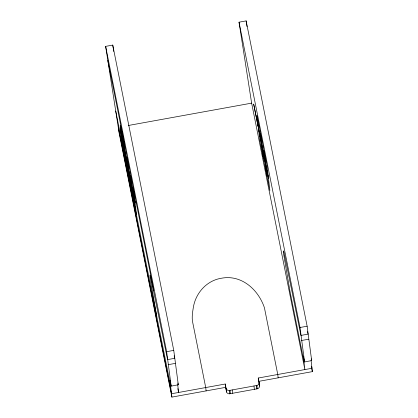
<?xml version="1.0" encoding="UTF-8"?>
<svg xmlns="http://www.w3.org/2000/svg" width="418" height="418" viewBox="0 0 418 418"><rect width="100%" height="100%" fill="white"/><g stroke="black" fill="none" stroke-linecap="round" stroke-linejoin="round"><path stroke-width="0.63" d="M171.181 386.127L166.646 351.679L105.639 46.372L112.75 45.081L173.757 350.388L178.298 384.774L171.181 386.127L169.938 380.239L171.897 397.1L225.61 387.361L225.224 384.017L171.495 393.756L118.268 127.312L105.639 46.372M304.56 361.946L300.025 327.493L239.023 22.191L246.129 20.9L307.136 326.207L311.676 360.588L304.56 361.946L303.316 356.058L304.879 369.569L251.636 103.131L239.023 22.191M225.224 384.017L226.206 388.735A3.02 2.675 -6.6 0 0 228.191 390.375A3.004 2.66 -6.6 0 0 229.341 390.449L256.908 385.448A3.004 2.66 -6.6 0 0 258.371 384.633A3.02 2.675 -6.6 0 0 259.165 382.763L258.256 378.024L311.985 368.284L311.593 366.367M225.61 387.361L226.593 392.084A3.02 2.675 -6.6 0 0 228.578 393.719A3.004 2.66 -6.6 0 0 229.728 393.793L257.295 388.797A3.004 2.66 -6.6 0 0 258.758 387.977A3.02 2.675 -6.6 0 0 259.552 386.107L259.061 383.452M258.773 382.015L258.643 381.373L312.361 371.633L311.081 360.447M128.404 125.473L251.767 103.11M166.646 351.679L173.757 350.388M300.025 327.493L307.136 326.207M168.146 364.689L175.257 363.399M301.524 340.503L308.636 339.217M178.293 384.837L177.859 383.013M311.535 360.232L311.243 358.832M129.622 180.33L126.738 155.313L122.349 133.567L120.191 125.134L120.886 132.825L124.345 153.401L136.493 214.695L133.426 188.779M307.533 331.563L308.05 334.139L300.939 335.424L284.125 252.874A22.582 0.768 79.7 0 0 283.587 253.768L289.987 291.388L303.902 361.131M311.593 367.798L312.361 371.633M258.397 127.709L261.532 143.416M261.961 145.553L265.054 161.019M265.477 163.156L268.413 177.838M258.507 128.676L261.647 144.382M262.076 146.519L265.164 161.985M265.592 164.122L268.523 178.81M174.154 355.744L174.672 358.32L167.561 359.611L150.746 277.061A22.582 0.768 79.7 0 0 150.203 277.949L156.609 315.574L170.523 385.318M177.838 388.63L178.606 392.465L177.702 384.628M107.781 60.438L123.075 136.984M153.814 290.818L130.682 175.053L133.567 200.07M120.285 128.211L124.59 149.759M125.019 151.896L128.154 167.597M128.582 169.734L131.67 185.2M132.098 187.337L135.035 202.025M120.394 129.178L124.7 150.726M125.128 152.863L128.269 168.569M128.692 170.706L131.785 186.172M132.213 188.309L135.145 202.991M115.729 111.083L156.776 316.525M171.897 397.1L118.655 130.662L118.268 127.312M246.129 20.9L247.022 26.621M112.75 45.081L113.743 51.44M266.945 175.889L264.061 150.872L267.003 165.612L269.876 190.514L259.865 140.443L256.981 115.425L260.116 131.132L263 156.144M266.522 173.752L263.638 148.735L260.545 133.269L263.429 158.281M278.148 377.835L277.761 374.486L264.448 307.852C258.46 289.716 241.473 274.229 221.211 278.273C206.947 280.588 196.131 292.527 193.508 306.467C192.719 311.217 191.831 316.092 192.405 320.914L205.724 387.549L206.111 390.898M259.118 382.334L259.552 386.107M259.071 382.089L259.458 385.438M258.256 378.024L258.643 381.373M256.908 385.448L257.295 388.797M256.26 385.574L256.647 388.923M253.982 385.986L254.369 389.336M232.272 389.926L232.659 393.27M229.994 390.339L230.381 393.683M229.341 390.449L229.728 393.793M226.206 388.735L226.593 392.084M226.039 388.076L226.472 391.666M133.138 197.933L130.254 172.916L127.166 157.45L130.05 182.467M123.603 139.607L126.482 164.624M123.174 137.475L126.058 162.487M257.969 125.572L253.663 104.03L258.084 126.544L257.969 125.572"/></g></svg>
